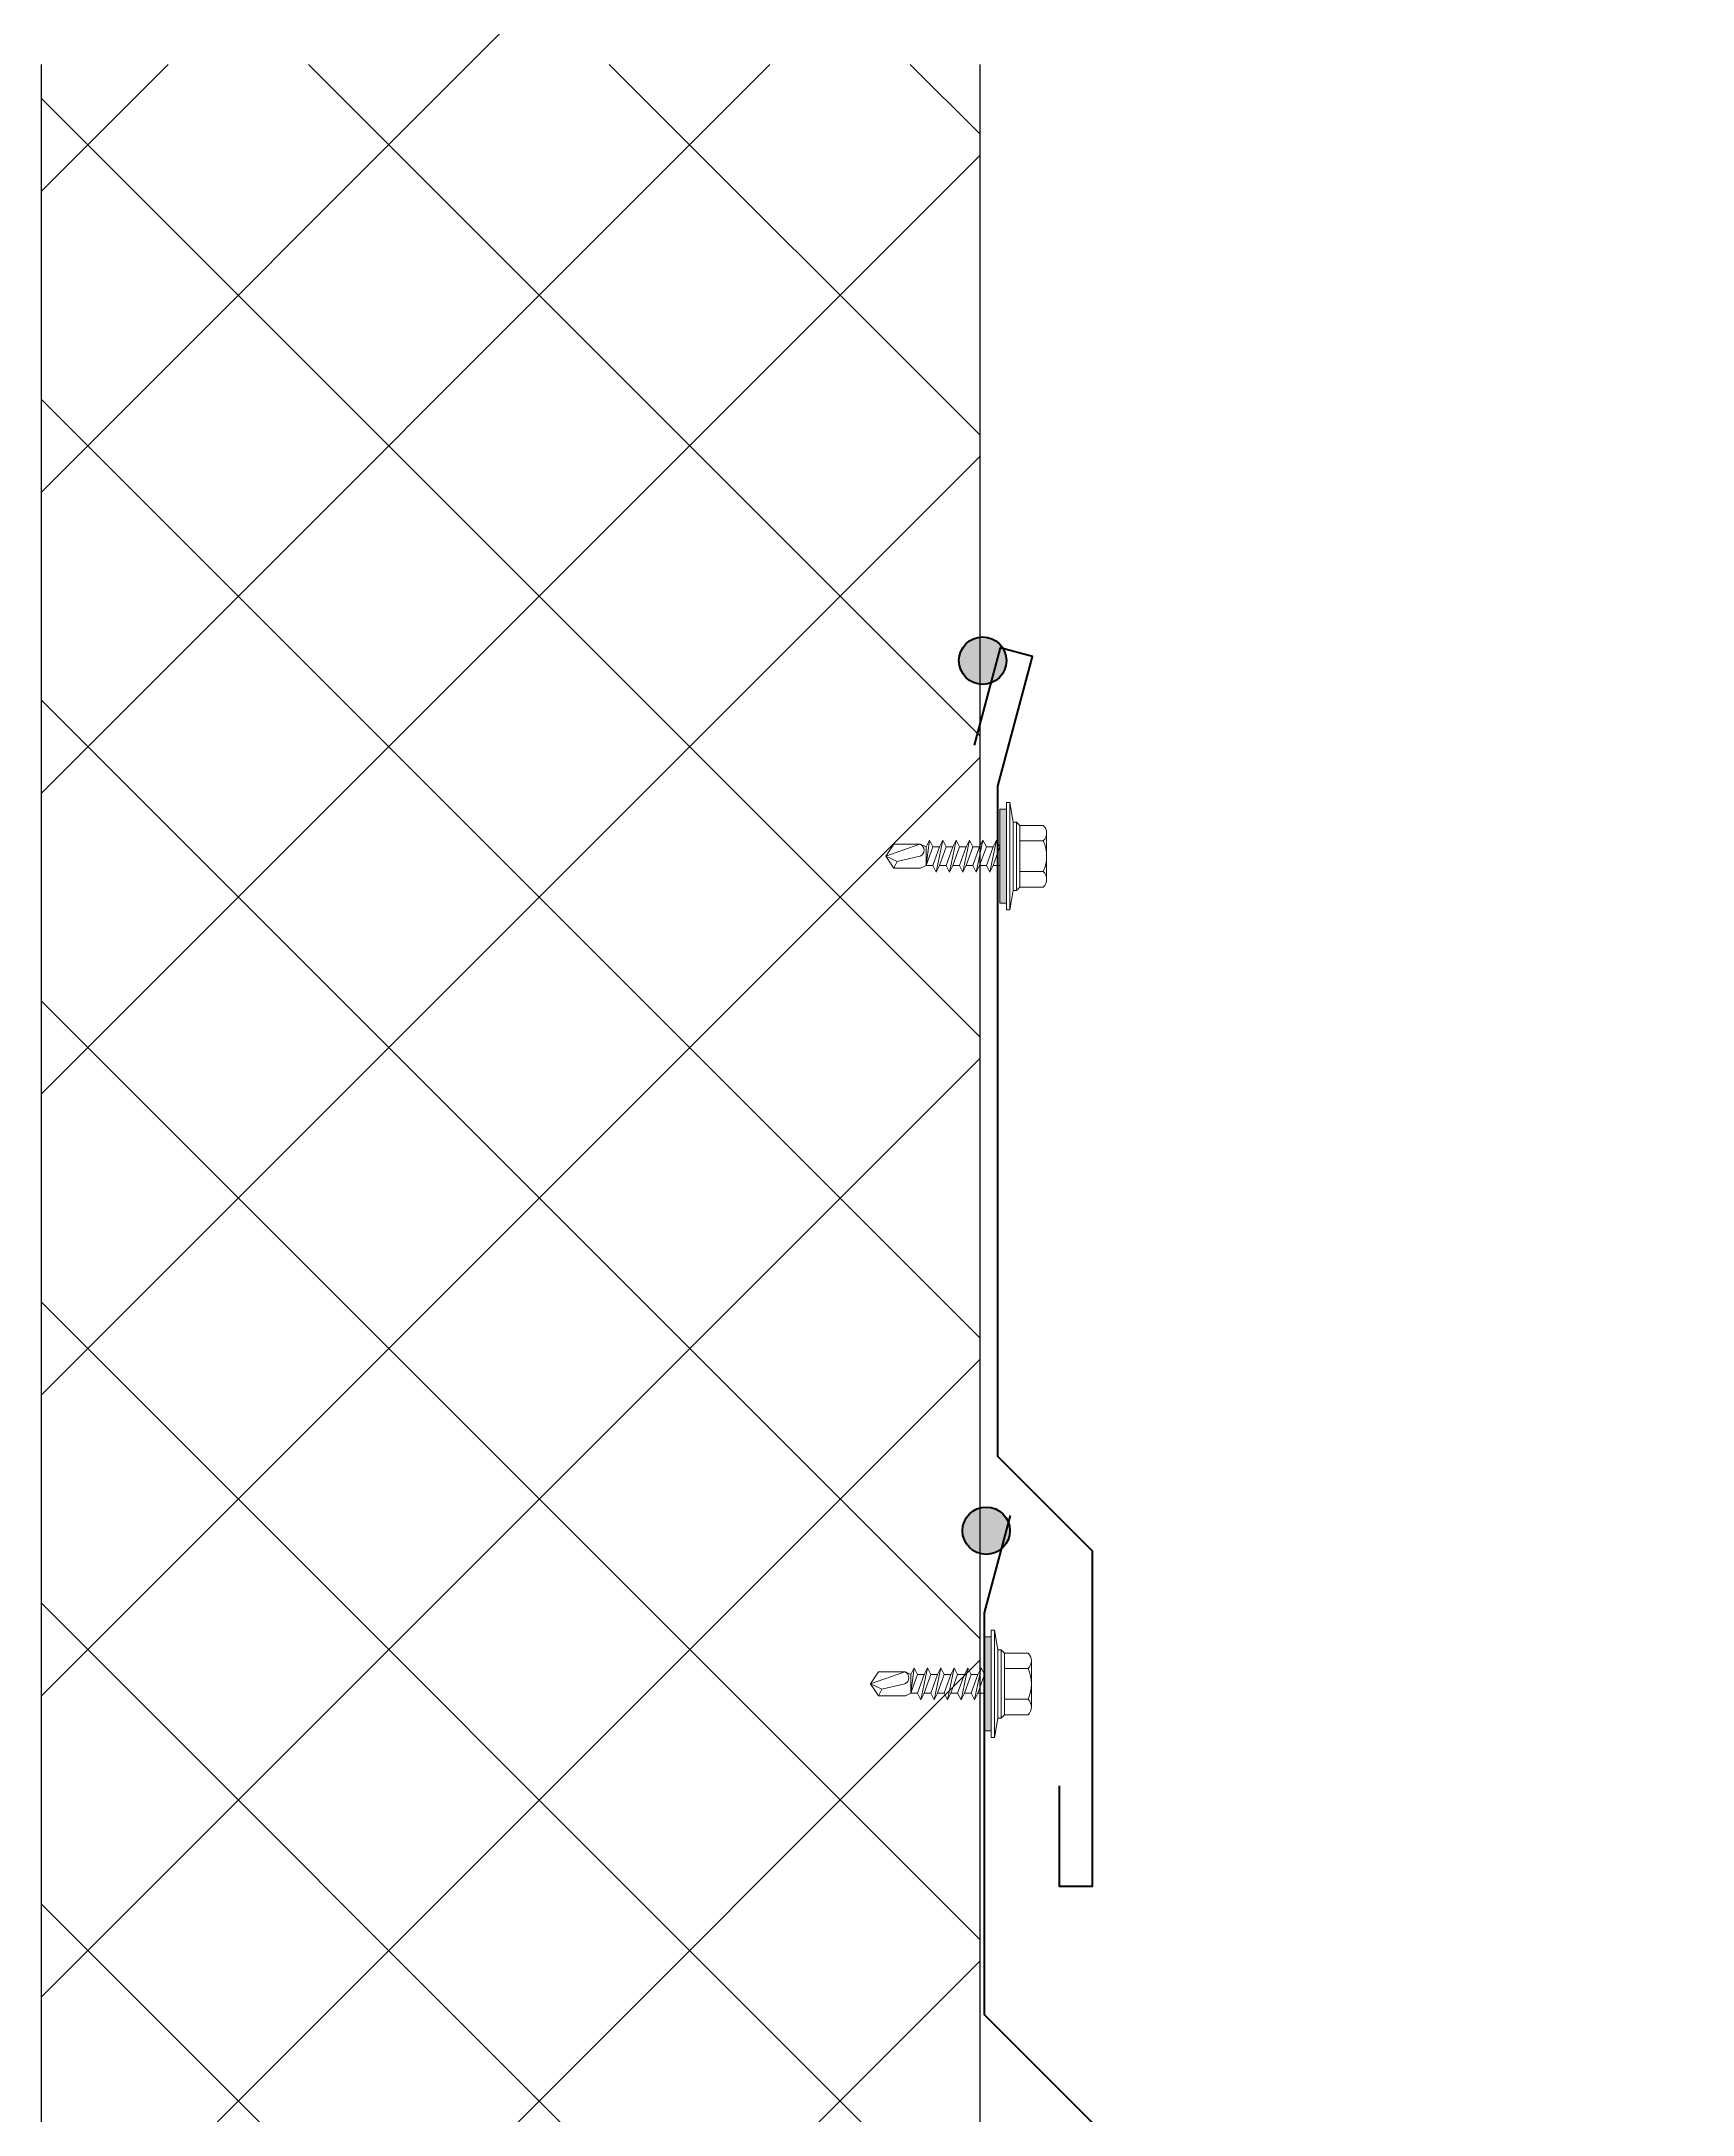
# Model space of a CAD drawing. Header units: millimetres. Extents: x -351329 to 406471, y -253833 to 111767.
# Drawn here: x -229576.1 to -229329.7, y -188360.1 to -188050.8 of the extents above; entities that cross this region are included whole.
import ezdxf

# ---------------------------------------------------------------- set-up
doc = ezdxf.new("R2010")
doc.units = ezdxf.units.MM
for name, color, linetype, lineweight in [('_Саморез', 12, 'Continuous', 9), ('_Сендвичи', 230, 'Continuous', 30), ('_Фасонные эл.', 7, 'Continuous', 40), ('выноска', 7, 'Continuous', 13), ('тонкие', 221, 'Continuous', 13)]:
    doc.layers.add(name, color=color, linetype=linetype, lineweight=lineweight)
doc.styles.add('GOST 2.304', font='CS_Gost2304.shx')
doc.dimstyles.new('SPDS', dxfattribs={"dimscale": 100, "dimtxt": 2.5, "dimasz": 2.5, "dimexe": 1.25, "dimexo": 0.625, "dimtad": 1, "dimdec": 0, "dimrnd": 0.001, "dimtxsty": 'GOST 2.304', "dimblk": 'OBLIQUE', "dimcen": 2.5, "dimdle": 2, "dimadec": 0, "dimazin": 2, "dimtfac": 0.75, "dimtdec": 0, "dimtmove": 1, "dimatfit": 3, "dimfxl": 1, "dimtolj": 1, "dimarcsym": 0})

# ---------------------------------------------------------------- blocks, each defined once
blk = doc.blocks.new('*D165')
at = {"layer": 'Defpoints', "color": 0, "transparency": 16777216}
for p in [(0, 2), (0, -17), (0, -17)]:
    blk.add_point(p, dxfattribs=at)
at = {"layer": 'Defpoints', "color": 0, "transparency": 16777216, "insert": (-1.18, -7.5), "char_height": 1, "attachment_point": 5, "rotation": 90, "style": 'GOST 2.304'}
blk.add_mtext('\\A1;S-MD 53Z 4.8х19', dxfattribs=at)
blk = doc.blocks.new('_Oblique')
at = {"layer": 'выноска', "color": 0, "lineweight": -2}
blk.add_line((-0.5, -0.5), (0.5, 0.5), dxfattribs=at)
blk = doc.blocks.new('Саморез HILTI S-MD 53Z')
at = {"layer": '_Саморез'}
blk.add_hatch(color=256, dxfattribs=at).paths.add_polyline_path([(-7, 0), (7, 0), (7, 1), (-7, 1)])
for p, q in [((-2.4, -1.5), (2.4, -0.5)), ((-2.4, -3.5), (2.4, -2.5)), ((-2.4, -5.5), (2.4, -4.5)), ((-2.4, -7.5), (2.4, -6.5)), ((-2.4, -9.5), (2.4, -8.5)), ((-1.4, -11), (2.4, -10.5)), ((1.4, -11), (-1.4, -11))]:
    blk.add_line(p, q, dxfattribs=at)
for points in [[(-4.6, 6.5), (-4.6, 3)], [(3.45, 7), (-3.45, 7)], [(-2.3, 3), (-2.3, 6.5)], [(2.3, 3), (2.3, 6.45)], [(4.6, 6.5), (4.6, 3)], [(-8, 1.5), (-5.1, 2), (5.1, 2), (8, 1.5), (-8, 1.5)], [(-8, 1), (8, 1), (8, 1.5), (-8, 1.5), (-8, 1)], [(-5.1, 2.5), (-4.6, 3), (4.6, 3), (5.1, 2.5), (-5.1, 2.5)], [(-5.1, 2), (-5.1, 2.5), (5.1, 2.5), (5.1, 2), (-5.1, 2)], [(-1.4, 0), (-1.4, -1)], [(-1.4, -1), (1.4, 0)], [(2.4, -0.5), (1.4, 0)], [(-2.4, -1.5), (-1.4, -1)], [(-2.4, -1.5), (-1.4, -2)], [(-2.4, -3.5), (-1.4, -3)], [(-1.4, -2), (1.4, -1)], [(-1.4, -2), (-1.4, -3)], [(-1.4, -3), (1.4, -2)], [(-1.4, -4), (1.4, -3)], [(2.4, -0.5), (1.4, -1)], [(1.4, -1), (1.4, -2)], [(2.4, -2.5), (1.4, -2)], [(2.4, -2.5), (1.4, -3)], [(1.4, -3), (1.4, -4)], [(-2.4, -3.5), (-1.4, -4)], [(-2.4, -5.5), (-1.4, -5)], [(-2.4, -5.5), (-1.4, -6)], [(-1.4, -4), (-1.4, -5)], [(-1.4, -5), (1.4, -4)], [(-1.4, -6), (1.4, -5)], [(-1.4, -6), (-1.4, -7)], [(-1.4, -7), (1.4, -6)], [(2.4, -4.5), (1.4, -4)], [(2.4, -4.5), (1.4, -5)], [(1.4, -5), (1.4, -6)], [(2.4, -6.5), (1.4, -6)], [(-2.4, -7.5), (-1.4, -7)], [(-2.4, -7.5), (-1.4, -8)], [(-2.4, -9.5), (-1.4, -9)], [(-1.4, -8), (1.4, -7)], [(-1.4, -8), (-1.4, -9)], [(-1.4, -9), (1.4, -8)], [(-1.4, -10), (1.4, -9)], [(2.4, -6.5), (1.4, -7)], [(1.4, -7), (1.4, -8)], [(2.4, -8.5), (1.4, -8)], [(2.4, -8.5), (1.4, -9)], [(1.4, -9), (1.4, -10)], [(-2.4, -9.5), (-1.4, -10)], [(-1.4, -11), (-1.8, -11.8), (-1.8, -15.8)], [(-1.4, -10), (-1.4, -11)], [(-1.4, -11), (1.4, -10)], [(-0.8, -15.3), (0, -11.9)], [(0, -17), (1.8, -11.9)], [(2.4, -10.5), (1.4, -10)], [(2.4, -10.5), (1.4, -11)], [(1.4, -11), (1.8, -11.8), (1.8, -15.8)], [(-1.8, -15.8), (-0.8, -15.3)], [(-0.8, -15.3), (0, -17)], [(0, -17), (-1.8, -15.8)], [(0, -17), (1.8, -15.8)]]:
    blk.add_lwpolyline(points, dxfattribs=at)
blk.add_lwpolyline([(-7, 0), (7, 0), (7, 1), (-7, 1)], close=True, dxfattribs=at)
for centre, radius, start, end in [((-3.45, 5.43), 1.57, 43.0029, 136.9971), ((0, 1.46), 5.54, 65.4705, 114.5295), ((3.45, 5.43), 1.57, 43.0029, 136.9971), ((0.9, -12.27), 0.975, 22.6199, 157.3801)]:
    blk.add_arc(centre, radius, start, end, dxfattribs=at)
at = {"layer": 'Defpoints'}
dim = blk.add_linear_dim(base=(0, -17), p1=(0, 2), p2=(0, -17), angle=90, text='S-MD 53Z 4.8х<>', dimstyle='SPDS', override={"dimscale": 1, "dimtxt": 1, "dimse1": 1, "dimse2": 1, "dimsd1": 1, "dimsd2": 1}, dxfattribs=at)
dim.commit()
dim.dimension.update_dxf_attribs({"geometry": '*D165', "text_midpoint": (-1.18, -7.5)})

msp = doc.modelspace()

# ---------------------------------------------------------------- hatches: boundary and pattern name
at = {"layer": '_Фасонные эл.', "ltscale": 10}
h = msp.add_hatch(color=256, dxfattribs=at)
h.dxf.hatch_style = 1
h.paths.add_polyline_path([(-229432.08, -188143.19, 1), (-229439.16, -188143.19, 1)])
h = msp.add_hatch(color=256, dxfattribs=at)
h.dxf.hatch_style = 1
h.paths.add_polyline_path([(-229431.56, -188273.01, 1), (-229438.65, -188273.01, 1)])
at = {"layer": 'тонкие', "ltscale": 10}
h = msp.add_hatch(dxfattribs=at)
h.set_pattern_fill('ANSI37', color=256, scale=10, angle=-90)
h.set_pattern_definition([(315, (-211227.003, -173316.17), (22.45064, 22.45064), []), (45, (-211227.003, -173316.17), (-22.45064, 22.45064), [])])
h.paths.add_polyline_path([(-229576.07, -188908.23), (-229518.57, -188908.23), (-229512.32, -188883.23), (-229499.82, -188933.23), (-229493.57, -188908.23), (-229436.07, -188908.23), (-229436.07, -188054.23), (-229493.57, -188054.23), (-229499.82, -188079.23), (-229512.32, -188029.23), (-229518.57, -188054.23), (-229576.07, -188054.23)])

# ---------------------------------------------------------------- linework, layer by layer
at = {"layer": '_Сендвичи', "ltscale": 10}
for points in [[(-229576.07, -188908.23), (-229576.07, -188054.23)], [(-229436.07, -188054.23), (-229436.07, -188908.23)]]:
    msp.add_lwpolyline(points, dxfattribs=at)
at = {"layer": '_Фасонные эл.', "ltscale": 10}
for points in [[(-229424.22, -188311.05), (-229424.22, -188326.05), (-229419.22, -188326.05), (-229419.22, -188276.05), (-229433.36, -188261.91), (-229433.36, -188161.91), (-229428.18, -188142.59), (-229433.01, -188141.3), (-229436.89, -188155.78)], [(-229182.26, -188412.42), (-229171.65, -188423.02), (-229168.11, -188419.49), (-229199.93, -188387.67), (-229392.93, -188387.67), (-229435.36, -188345.24), (-229435.36, -188285.24), (-229431.48, -188270.75)]]:
    msp.add_lwpolyline(points, dxfattribs=at)
for centre in [(-229435.62, -188143.19), (-229435.1, -188273.01)]:
    msp.add_circle(centre, 3.54, dxfattribs=at)

# ---------------------------------------------------------------- block references
at = {"layer": '_Фасонные эл.', "ltscale": 10, "xscale": -1, "rotation": 270}
for p in [(-229433.08, -188172.37), (-229435.36, -188295.86)]:
    msp.add_blockref('Саморез HILTI S-MD 53Z', p, dxfattribs=at)

doc.saveas('drawing.dxf')
